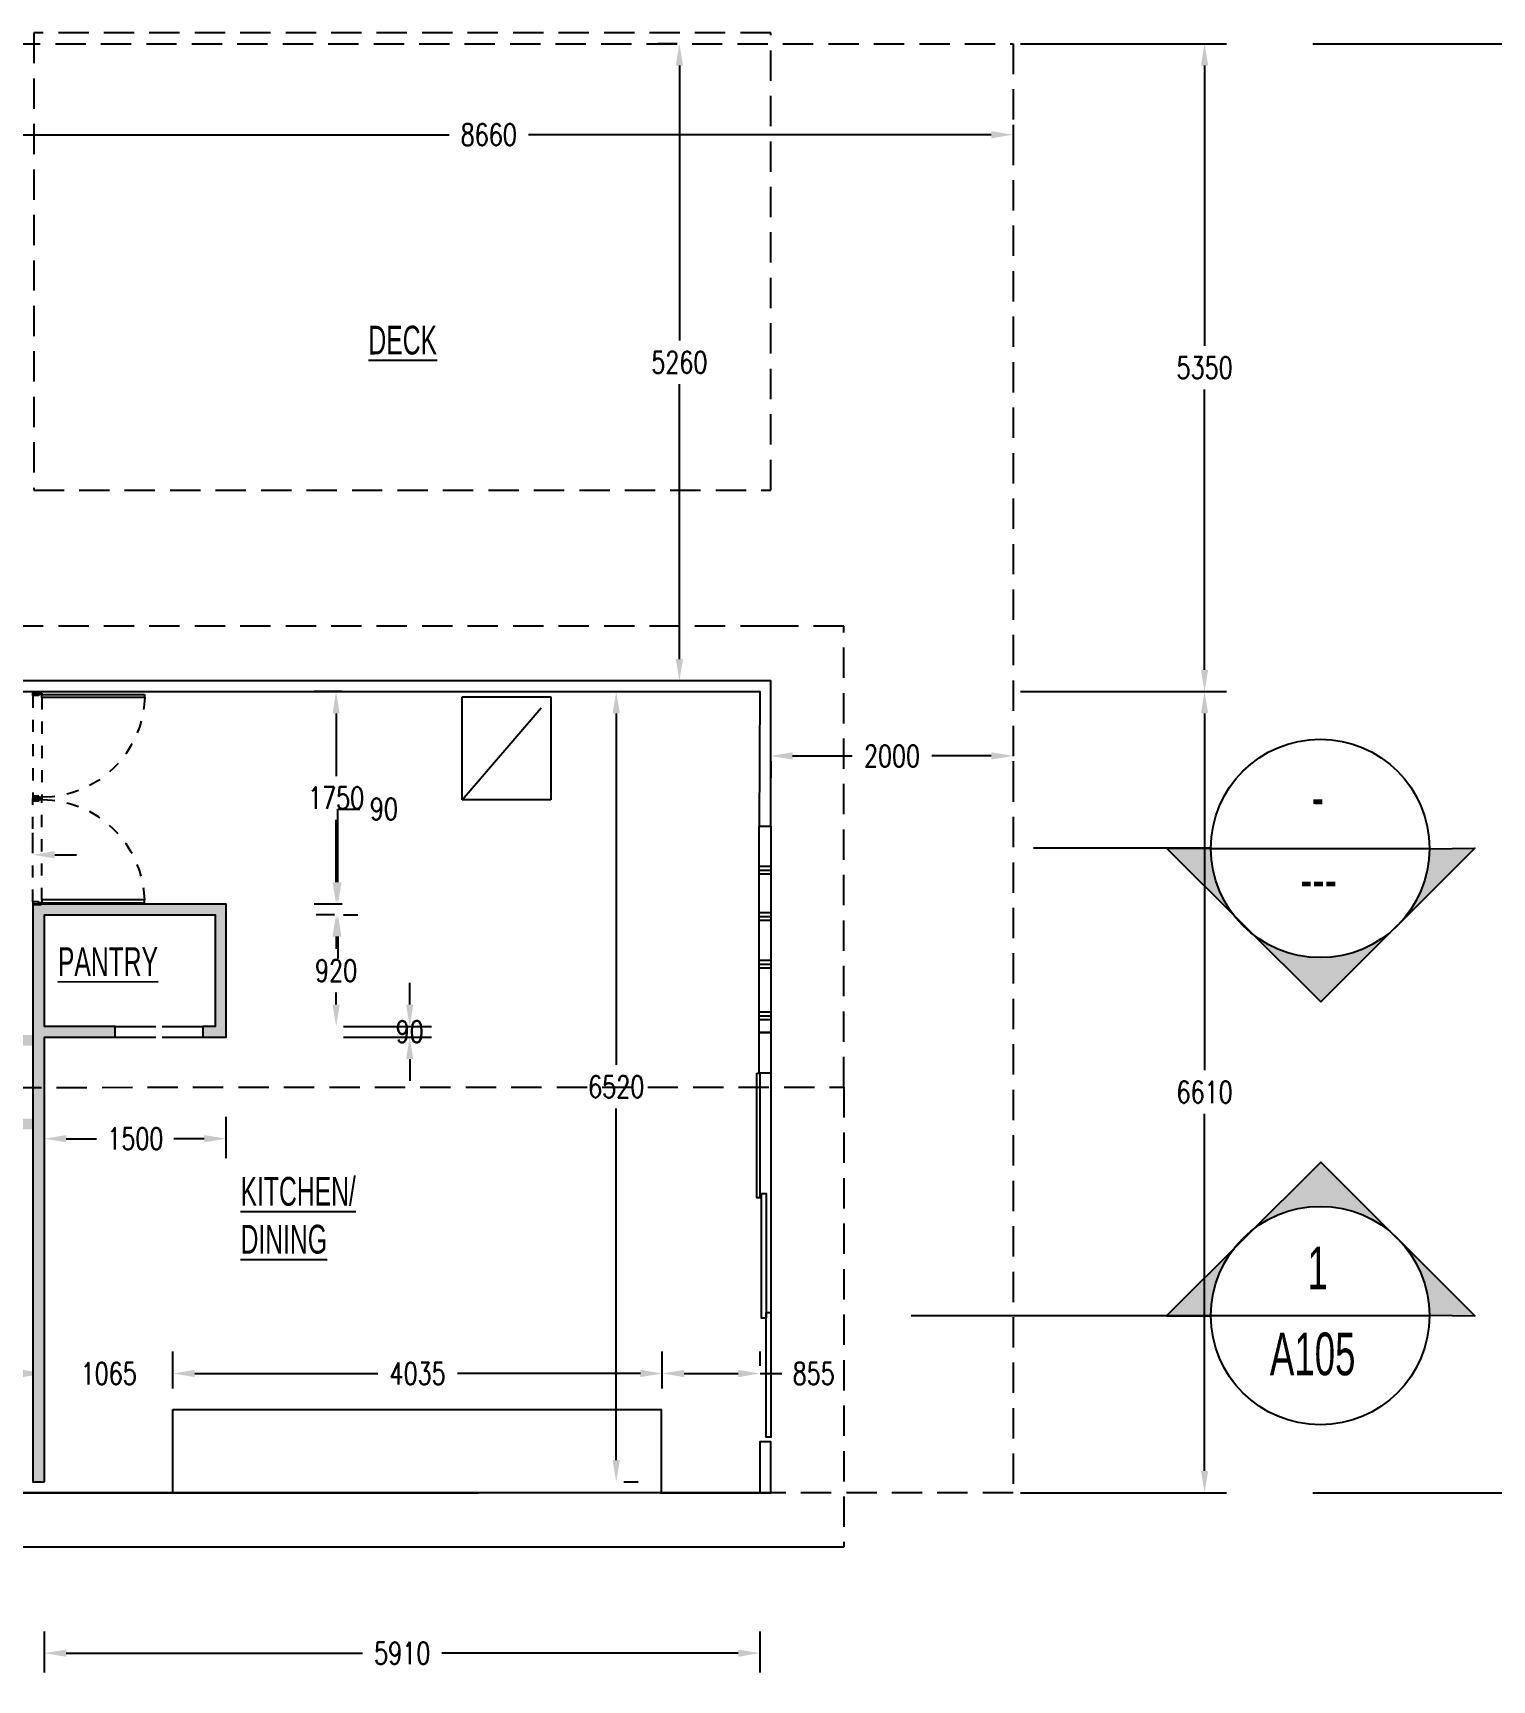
# Model space of a CAD drawing. Header units: inches. Extents: x 26998 to 46838, y -509 to 4343.
# Drawn here: x 38023.27 to 38035.31, y 897.44 to 911.02 of the extents above; entities that cross this region are included whole.
import ezdxf

# ---------------------------------------------------------------- set-up
doc = ezdxf.new("R2010")
doc.units = ezdxf.units.IN
doc.header["$LTSCALE"] = 0.5
doc.header["$MEASUREMENT"] = 0
for name, pattern in [('ACAD_ISO08W100', [36, 24, -3, 6, -3]), ('DASHED', [0.75, 0.5, -0.25]), ('HIDDEN2', [0.1875, 0.125, -0.0625]), ('HIDDEN4', [0.09375, 0.0625, -0.03125]), ('JIS_02_2.0', [3, 2, -1])]:
    doc.linetypes.add(name, pattern=pattern)
doc.layers.get('Defpoints').update_dxf_attribs({"color": 140})
for name, color, linetype in [('A-MUROS', 1, 'Continuous'), ('NUEVO DIBUJO', 2, 'Continuous'), ('OP-PROY 1', 8, 'HIDDEN4'), ('OP-PROY 2', 1, 'HIDDEN4')]:
    doc.layers.add(name, color=color, linetype=linetype)
doc.styles.get("Standard").update_dxf_attribs({"font": 'romans.shx', "width": 0.75})
doc.dimstyles.get("Standard").update_dxf_attribs({"dimtxt": 0.18, "dimasz": 0.18, "dimexe": 0.18, "dimexo": 0.0625, "dimgap": 0.09, "dimtad": 0, "dimtih": 1, "dimtoh": 1, "dimdec": 4, "dimzin": 0, "dimdsep": 46, "dimtxsty": 'Standard', "dimcen": 0.09, "dimadec": 0, "dimazin": 0, "dimtfac": 1, "dimtdec": 4, "dimtofl": 0, "dimtmove": 0, "dimatfit": 3, "dimfxl": 1, "dimtolj": 1, "dimtzin": 0, "dimarcsym": 0})

# ---------------------------------------------------------------- blocks, each defined once
blk = doc.blocks.new('*D444')
at = {"layer": 'Defpoints', "color": 0, "transparency": 16777216}
for p in [(38022.407, 904.244), (38023.275, 904.244), (38023.275, 904.244)]:
    blk.add_point(p, dxfattribs=at)
at = {"layer": 'NUEVO DIBUJO', "color": 0, "lineweight": -2, "transparency": 16777216}
for p, q in [((38022.407, 904.307), (38022.407, 904.424)), ((38023.275, 904.307), (38023.275, 904.424)), ((38022.227, 904.244), (38022.047, 904.244)), ((38023.455, 904.244), (38023.635, 904.244))]:
    blk.add_line(p, q, dxfattribs=at)
at = {"layer": 'NUEVO DIBUJO', "color": 0, "transparency": 16777216}
for points in [[(38022.227, 904.274), (38022.227, 904.214), (38022.407, 904.244)], [(38023.455, 904.274), (38023.455, 904.214), (38023.275, 904.244)]]:
    blk.add_solid(points, dxfattribs=at)
at = {"layer": 'NUEVO DIBUJO', "color": 0, "transparency": 16777216, "insert": (38022.945, 904.244), "char_height": 0.18, "attachment_point": 5}
blk.add_mtext('\\A1;705', dxfattribs=at)
blk = doc.blocks.new('*D469')
at = {"layer": 'Defpoints', "color": 0, "transparency": 16777216}
for p in [(38029.271, 897.661), (38023.37, 897.439), (38029.271, 897.439)]:
    blk.add_point(p, dxfattribs=at)
at = {"layer": 'NUEVO DIBUJO', "color": 0, "lineweight": -2, "transparency": 16777216}
for p, q in [((38023.37, 897.502), (38023.37, 897.841)), ((38029.271, 897.502), (38029.271, 897.841)), ((38023.55, 897.661), (38025.992, 897.661)), ((38029.091, 897.661), (38026.648, 897.661))]:
    blk.add_line(p, q, dxfattribs=at)
at = {"layer": 'NUEVO DIBUJO', "color": 0, "transparency": 16777216}
for points in [[(38023.55, 897.691), (38023.55, 897.631), (38023.37, 897.661)], [(38029.091, 897.691), (38029.091, 897.631), (38029.271, 897.661)]]:
    blk.add_solid(points, dxfattribs=at)
at = {"layer": 'NUEVO DIBUJO', "color": 0, "transparency": 16777216, "insert": (38026.32, 897.661), "char_height": 0.18, "attachment_point": 5}
blk.add_mtext('\\A1;5910', dxfattribs=at)
blk = doc.blocks.new('*D470')
at = {"layer": 'Defpoints', "color": 0, "transparency": 16777216}
for p in [(38028.465, 899.967), (38029.271, 899.967), (38029.271, 899.967)]:
    blk.add_point(p, dxfattribs=at)
at = {"layer": 'NUEVO DIBUJO', "color": 0, "lineweight": -2, "transparency": 16777216}
for p, q in [((38028.465, 900.03), (38028.465, 900.147)), ((38029.271, 900.03), (38029.271, 900.147)), ((38028.645, 899.967), (38029.091, 899.967)), ((38029.271, 899.967), (38029.451, 899.967))]:
    blk.add_line(p, q, dxfattribs=at)
at = {"layer": 'NUEVO DIBUJO', "color": 0, "transparency": 16777216}
for points in [[(38028.645, 899.997), (38028.645, 899.937), (38028.465, 899.967)], [(38029.091, 899.997), (38029.091, 899.937), (38029.271, 899.967)]]:
    blk.add_solid(points, dxfattribs=at)
at = {"layer": 'NUEVO DIBUJO', "color": 0, "transparency": 16777216, "insert": (38029.714, 899.967), "char_height": 0.18, "attachment_point": 5}
blk.add_mtext('\\A1;855', dxfattribs=at)
blk = doc.blocks.new('*D471')
at = {"layer": 'Defpoints', "color": 0, "transparency": 16777216}
for p in [(38023.37, 899.967), (38024.429, 899.967), (38024.429, 899.967)]:
    blk.add_point(p, dxfattribs=at)
at = {"layer": 'NUEVO DIBUJO', "color": 0, "lineweight": -2, "transparency": 16777216}
for p, q in [((38023.37, 900.03), (38023.37, 900.147)), ((38024.429, 900.03), (38024.429, 900.147)), ((38023.19, 899.967), (38023.01, 899.967)), ((38024.609, 899.967), (38024.789, 899.967))]:
    blk.add_line(p, q, dxfattribs=at)
at = {"layer": 'NUEVO DIBUJO', "color": 0, "transparency": 16777216}
for points in [[(38023.19, 899.997), (38023.19, 899.937), (38023.37, 899.967)], [(38024.609, 899.997), (38024.609, 899.937), (38024.429, 899.967)]]:
    blk.add_solid(points, dxfattribs=at)
at = {"layer": 'NUEVO DIBUJO', "color": 0, "transparency": 16777216, "insert": (38023.9, 899.967), "char_height": 0.18, "attachment_point": 5}
blk.add_mtext('\\A1;1065', dxfattribs=at)
blk = doc.blocks.new('*D472')
at = {"layer": 'Defpoints', "color": 0, "transparency": 16777216}
for p in [(38028.465, 899.967), (38024.429, 899.78), (38028.465, 899.78)]:
    blk.add_point(p, dxfattribs=at)
at = {"layer": 'NUEVO DIBUJO', "color": 0, "lineweight": -2, "transparency": 16777216}
for p, q in [((38024.429, 899.843), (38024.429, 900.147)), ((38028.465, 899.843), (38028.465, 900.147)), ((38024.609, 899.967), (38026.119, 899.967)), ((38028.285, 899.967), (38026.775, 899.967))]:
    blk.add_line(p, q, dxfattribs=at)
at = {"layer": 'NUEVO DIBUJO', "color": 0, "transparency": 16777216}
for points in [[(38024.609, 899.997), (38024.609, 899.937), (38024.429, 899.967)], [(38028.285, 899.997), (38028.285, 899.937), (38028.465, 899.967)]]:
    blk.add_solid(points, dxfattribs=at)
at = {"layer": 'NUEVO DIBUJO', "color": 0, "transparency": 16777216, "insert": (38026.447, 899.967), "char_height": 0.18, "attachment_point": 5}
blk.add_mtext('\\A1;4035', dxfattribs=at)
blk = doc.blocks.new('*D473')
at = {"layer": 'Defpoints', "color": 0, "transparency": 16777216}
for p in [(38024.867, 901.903), (38023.37, 901.681), (38024.867, 901.681)]:
    blk.add_point(p, dxfattribs=at)
at = {"layer": 'NUEVO DIBUJO', "color": 0, "lineweight": -2, "transparency": 16777216}
for p, q in [((38023.37, 901.743), (38023.37, 902.083)), ((38024.867, 901.743), (38024.867, 902.083)), ((38023.55, 901.903), (38023.8, 901.903)), ((38024.687, 901.903), (38024.437, 901.903))]:
    blk.add_line(p, q, dxfattribs=at)
at = {"layer": 'NUEVO DIBUJO', "color": 0, "transparency": 16777216}
for points in [[(38023.55, 901.933), (38023.55, 901.873), (38023.37, 901.903)], [(38024.687, 901.933), (38024.687, 901.873), (38024.867, 901.903)]]:
    blk.add_solid(points, dxfattribs=at)
at = {"layer": 'NUEVO DIBUJO', "color": 0, "transparency": 16777216, "insert": (38024.119, 901.903), "char_height": 0.18, "attachment_point": 5}
blk.add_mtext('\\A1;1500', dxfattribs=at)
blk = doc.blocks.new('*D474')
at = {"layer": 'Defpoints', "color": 0, "transparency": 16777216}
for p in [(38028.084, 905.589), (38028.085, 905.589), (38028.084, 899.073)]:
    blk.add_point(p, dxfattribs=at)
at = {"layer": 'NUEVO DIBUJO', "color": 0, "lineweight": -2, "transparency": 16777216}
for p, q in [((38028.147, 905.589), (38028.265, 905.589)), ((38028.085, 905.409), (38028.085, 902.511)), ((38028.085, 899.253), (38028.085, 902.151)), ((38028.147, 899.073), (38028.265, 899.073))]:
    blk.add_line(p, q, dxfattribs=at)
at = {"layer": 'NUEVO DIBUJO', "color": 0, "transparency": 16777216}
for points in [[(38028.055, 905.409), (38028.115, 905.409), (38028.085, 905.589)], [(38028.055, 899.253), (38028.115, 899.253), (38028.085, 899.073)]]:
    blk.add_solid(points, dxfattribs=at)
at = {"layer": 'NUEVO DIBUJO', "color": 0, "transparency": 16777216, "insert": (38028.085, 902.331), "char_height": 0.18, "attachment_point": 5}
blk.add_mtext('\\A1;6520', dxfattribs=at)
blk = doc.blocks.new('*D475')
at = {"layer": 'Defpoints', "color": 0, "transparency": 16777216}
for p in [(38025.775, 905.589), (38025.889, 905.589), (38025.889, 903.838)]:
    blk.add_point(p, dxfattribs=at)
at = {"layer": 'NUEVO DIBUJO', "color": 0, "lineweight": -2, "transparency": 16777216}
for p, q in [((38025.826, 905.589), (38025.595, 905.589)), ((38025.775, 905.409), (38025.775, 904.893)), ((38025.775, 904.018), (38025.775, 904.533)), ((38025.826, 903.838), (38025.595, 903.838))]:
    blk.add_line(p, q, dxfattribs=at)
at = {"layer": 'NUEVO DIBUJO', "color": 0, "transparency": 16777216}
for points in [[(38025.745, 905.409), (38025.805, 905.409), (38025.775, 905.589)], [(38025.745, 904.018), (38025.805, 904.018), (38025.775, 903.838)]]:
    blk.add_solid(points, dxfattribs=at)
at = {"layer": 'NUEVO DIBUJO', "color": 0, "transparency": 16777216, "insert": (38025.775, 904.713), "char_height": 0.18, "attachment_point": 5}
blk.add_mtext('\\A1;1750', dxfattribs=at)
blk = doc.blocks.new('*D476')
at = {"layer": 'Defpoints', "color": 0, "transparency": 16777216}
for p in [(38025.824, 903.838), (38025.79, 903.749), (38025.824, 903.749)]:
    blk.add_point(p, dxfattribs=at)
at = {"layer": 'NUEVO DIBUJO', "color": 0, "lineweight": -2, "transparency": 16777216}
for p, q in [((38025.79, 904.018), (38025.79, 904.621)), ((38025.79, 904.621), (38025.97, 904.621)), ((38025.762, 903.838), (38025.61, 903.838)), ((38025.762, 903.749), (38025.61, 903.749)), ((38025.79, 903.569), (38025.79, 903.389))]:
    blk.add_line(p, q, dxfattribs=at)
at = {"layer": 'NUEVO DIBUJO', "color": 0, "transparency": 16777216}
for points in [[(38025.76, 904.018), (38025.82, 904.018), (38025.79, 903.838)], [(38025.76, 903.569), (38025.82, 903.569), (38025.79, 903.749)]]:
    blk.add_solid(points, dxfattribs=at)
at = {"layer": 'NUEVO DIBUJO', "color": 0, "transparency": 16777216, "insert": (38026.169, 904.621), "char_height": 0.18, "attachment_point": 5}
blk.add_mtext('\\A1;90', dxfattribs=at)
blk = doc.blocks.new('*D483')
at = {"layer": 'Defpoints', "color": 0, "transparency": 16777216}
for p in [(38025.775, 903.749), (38025.775, 902.829), (38025.775, 902.829)]:
    blk.add_point(p, dxfattribs=at)
at = {"layer": 'NUEVO DIBUJO', "color": 0, "lineweight": -2, "transparency": 16777216}
for p, q in [((38025.837, 903.749), (38025.955, 903.749)), ((38025.775, 903.569), (38025.775, 903.469)), ((38025.775, 903.009), (38025.775, 903.109)), ((38025.837, 902.829), (38025.955, 902.829))]:
    blk.add_line(p, q, dxfattribs=at)
at = {"layer": 'NUEVO DIBUJO', "color": 0, "transparency": 16777216}
for points in [[(38025.745, 903.569), (38025.805, 903.569), (38025.775, 903.749)], [(38025.745, 903.009), (38025.805, 903.009), (38025.775, 902.829)]]:
    blk.add_solid(points, dxfattribs=at)
at = {"layer": 'NUEVO DIBUJO', "color": 0, "transparency": 16777216, "insert": (38025.775, 903.289), "char_height": 0.18, "attachment_point": 5}
blk.add_mtext('\\A1;920', dxfattribs=at)
blk = doc.blocks.new('*D484')
at = {"layer": 'Defpoints', "color": 0, "transparency": 16777216}
for p in [(38025.775, 902.829), (38025.775, 902.74), (38026.382, 902.74)]:
    blk.add_point(p, dxfattribs=at)
at = {"layer": 'NUEVO DIBUJO', "color": 0, "lineweight": -2, "transparency": 16777216}
for p, q in [((38026.382, 903.009), (38026.382, 903.189)), ((38025.837, 902.829), (38026.562, 902.829)), ((38025.837, 902.74), (38026.562, 902.74)), ((38026.382, 902.56), (38026.382, 902.38))]:
    blk.add_line(p, q, dxfattribs=at)
at = {"layer": 'NUEVO DIBUJO', "color": 0, "transparency": 16777216}
for points in [[(38026.352, 903.009), (38026.412, 903.009), (38026.382, 902.829)], [(38026.352, 902.56), (38026.412, 902.56), (38026.382, 902.74)]]:
    blk.add_solid(points, dxfattribs=at)
at = {"layer": 'NUEVO DIBUJO', "color": 0, "transparency": 16777216, "insert": (38026.382, 902.785), "char_height": 0.18, "attachment_point": 5}
blk.add_mtext('\\A1;90', dxfattribs=at)
blk = doc.blocks.new('P-0')
for points in [[(-0.014, 1.259), (-0.047, 1.259), (-0.047, 0.1), (-0.014, 0.1)], [(-1.194, 0.01), (-1.188, 0.01), (-1.188, 0.09), (-1.194, 0.09)], [(-1.188, 0.1), (-1.174, 0.1), (-1.174, 0.062), (-1.161, 0.062), (-1.161, 0.016), (-1.161, 0), (-1.188, 0)], [(0, 0.1), (-0.014, 0.1), (-0.014, 0.062), (-0.026, 0.062), (-0.026, 0.016), (-0.026, 0), (0, 0)], [(0, 0.01), (0.006, 0.01), (0.006, 0.09), (0, 0.09)]]:
    blk.add_lwpolyline(points, close=True)
at = {"layer": 'OP-PROY 1', "linetype": 'HIDDEN4'}
blk.add_arc((-0.013, 0.1), 1.16, 91.6414, 179.9839, dxfattribs=at)
at = {"layer": 'OP-PROY 2', "linetype": 'HIDDEN2'}
for p, q in [((-0.047, 0.1), (-1.174, 0.1)), ((-0.026, 0), (-1.161, 0))]:
    blk.add_line(p, q, dxfattribs=at)
blk = doc.blocks.new('*D525')
at = {"layer": 'Defpoints', "color": 0, "transparency": 16777216}
for p in [(38022.71, 910.326), (38031.358, 910.326), (38031.358, 910.181)]:
    blk.add_point(p, dxfattribs=at)
at = {"layer": 'NUEVO DIBUJO', "color": 0, "lineweight": -2, "transparency": 16777216}
for p, q in [((38022.71, 910.263), (38022.71, 910.001)), ((38031.358, 910.263), (38031.358, 910.001)), ((38022.89, 910.181), (38026.706, 910.181)), ((38031.178, 910.181), (38027.362, 910.181))]:
    blk.add_line(p, q, dxfattribs=at)
at = {"layer": 'NUEVO DIBUJO', "color": 0, "transparency": 16777216}
for points in [[(38022.89, 910.211), (38022.89, 910.151), (38022.71, 910.181)], [(38031.178, 910.211), (38031.178, 910.151), (38031.358, 910.181)]]:
    blk.add_solid(points, dxfattribs=at)
at = {"layer": 'NUEVO DIBUJO', "color": 0, "transparency": 16777216, "insert": (38027.034, 910.181), "char_height": 0.18, "attachment_point": 5}
blk.add_mtext('\\A1;8660', dxfattribs=at)
blk = doc.blocks.new('*D526')
at = {"layer": 'Defpoints', "color": 0, "transparency": 16777216}
for p in [(38028.606, 910.931), (38028.652, 910.931), (38028.652, 905.678)]:
    blk.add_point(p, dxfattribs=at)
at = {"layer": 'NUEVO DIBUJO', "color": 0, "lineweight": -2, "transparency": 16777216}
for p, q in [((38028.589, 910.931), (38028.426, 910.931)), ((38028.606, 910.751), (38028.606, 908.485)), ((38028.606, 905.858), (38028.606, 908.125)), ((38028.589, 905.678), (38028.426, 905.678))]:
    blk.add_line(p, q, dxfattribs=at)
at = {"layer": 'NUEVO DIBUJO', "color": 0, "transparency": 16777216}
for points in [[(38028.576, 910.751), (38028.636, 910.751), (38028.606, 910.931)], [(38028.576, 905.858), (38028.636, 905.858), (38028.606, 905.678)]]:
    blk.add_solid(points, dxfattribs=at)
at = {"layer": 'NUEVO DIBUJO', "color": 0, "transparency": 16777216, "insert": (38028.606, 908.305), "char_height": 0.18, "attachment_point": 5}
blk.add_mtext('\\A1;5260', dxfattribs=at)
blk = doc.blocks.new('*D527')
at = {"layer": 'Defpoints', "color": 0, "transparency": 16777216}
for p in [(38029.359, 905.078), (38031.358, 905.078), (38031.358, 905.059)]:
    blk.add_point(p, dxfattribs=at)
at = {"layer": 'NUEVO DIBUJO', "color": 0, "lineweight": -2, "transparency": 16777216}
for p, q in [((38029.539, 905.059), (38030.031, 905.059)), ((38031.178, 905.059), (38030.687, 905.059)), ((38029.359, 905.016), (38029.359, 904.879)), ((38031.358, 905.016), (38031.358, 904.879))]:
    blk.add_line(p, q, dxfattribs=at)
at = {"layer": 'NUEVO DIBUJO', "color": 0, "transparency": 16777216}
for points in [[(38029.539, 905.089), (38029.539, 905.029), (38029.359, 905.059)], [(38031.178, 905.089), (38031.178, 905.029), (38031.358, 905.059)]]:
    blk.add_solid(points, dxfattribs=at)
at = {"layer": 'NUEVO DIBUJO', "color": 0, "transparency": 16777216, "insert": (38030.359, 905.059), "char_height": 0.18, "attachment_point": 5}
blk.add_mtext('\\A1;2000', dxfattribs=at)
blk = doc.blocks.new('*D510')
at = {"layer": 'Defpoints', "color": 0, "transparency": 16777216}
for p in [(38031.358, 905.589), (38032.937, 905.589), (38031.358, 898.984)]:
    blk.add_point(p, dxfattribs=at)
at = {"layer": 'NUEVO DIBUJO', "color": 0, "lineweight": -2, "transparency": 16777216}
for p, q in [((38031.42, 905.589), (38033.117, 905.589)), ((38032.937, 905.409), (38032.937, 902.467)), ((38032.937, 899.164), (38032.937, 902.107)), ((38031.42, 898.984), (38033.117, 898.984))]:
    blk.add_line(p, q, dxfattribs=at)
at = {"layer": 'NUEVO DIBUJO', "color": 0, "transparency": 16777216}
for points in [[(38032.907, 905.409), (38032.967, 905.409), (38032.937, 905.589)], [(38032.907, 899.164), (38032.967, 899.164), (38032.937, 898.984)]]:
    blk.add_solid(points, dxfattribs=at)
at = {"layer": 'NUEVO DIBUJO', "color": 0, "transparency": 16777216, "insert": (38032.937, 902.287), "char_height": 0.18, "attachment_point": 5}
blk.add_mtext('\\A1;6610', dxfattribs=at)
blk = doc.blocks.new('*D511')
at = {"layer": 'Defpoints', "color": 0, "transparency": 16777216}
for p in [(38031.358, 910.931), (38032.937, 910.931), (38031.358, 905.589)]:
    blk.add_point(p, dxfattribs=at)
at = {"layer": 'NUEVO DIBUJO', "color": 0, "lineweight": -2, "transparency": 16777216}
for p, q in [((38031.42, 910.931), (38033.117, 910.931)), ((38032.937, 910.751), (38032.937, 908.44)), ((38032.937, 905.769), (38032.937, 908.08)), ((38031.42, 905.589), (38033.117, 905.589))]:
    blk.add_line(p, q, dxfattribs=at)
at = {"layer": 'NUEVO DIBUJO', "color": 0, "transparency": 16777216}
for points in [[(38032.907, 910.751), (38032.967, 910.751), (38032.937, 910.931)], [(38032.907, 905.769), (38032.967, 905.769), (38032.937, 905.589)]]:
    blk.add_solid(points, dxfattribs=at)
at = {"layer": 'NUEVO DIBUJO', "color": 0, "transparency": 16777216, "insert": (38032.937, 908.26), "char_height": 0.18, "attachment_point": 5}
blk.add_mtext('\\A1;5350', dxfattribs=at)
blk = doc.blocks.new('*D434')
at = {"layer": 'Defpoints', "color": 0, "transparency": 16777216}
for p in [(38033.769, 910.931), (38035.925, 910.931), (38033.769, 898.984)]:
    blk.add_point(p, dxfattribs=at)
at = {"layer": 'NUEVO DIBUJO', "color": 0, "lineweight": -2, "transparency": 16777216}
for p, q in [((38033.831, 910.931), (38036.105, 910.931)), ((38035.925, 910.751), (38035.925, 905.138)), ((38035.925, 899.164), (38035.925, 904.778)), ((38033.831, 898.984), (38036.105, 898.984))]:
    blk.add_line(p, q, dxfattribs=at)
at = {"layer": 'NUEVO DIBUJO', "color": 0, "transparency": 16777216}
for points in [[(38035.895, 910.751), (38035.955, 910.751), (38035.925, 910.931)], [(38035.895, 899.164), (38035.955, 899.164), (38035.925, 898.984)]]:
    blk.add_solid(points, dxfattribs=at)
at = {"layer": 'NUEVO DIBUJO', "color": 0, "transparency": 16777216, "insert": (38035.925, 904.958), "char_height": 0.18, "attachment_point": 5}
blk.add_mtext('\\A1;12050', dxfattribs=at)

msp = doc.modelspace()

# ---------------------------------------------------------------- hatches: boundary and pattern name
at = {"layer": 'A-MUROS'}
h = msp.add_hatch(color=256, dxfattribs=at)
h.dxf.hatch_style = 1
h.paths.add_polyline_path([(38023.3699156, 899.0730025), (38023.3699156, 902.7401851), (38023.9535354, 902.7401851), (38023.9535354, 902.829062), (38023.3699156, 902.829062), (38023.3699156, 903.7491549), (38024.7784566, 903.7491549), (38024.7784566, 902.829062), (38024.6768403, 902.829062), (38024.6768403, 902.7401851), (38024.8673335, 902.7401851), (38024.8673335, 903.8378819), (38023.2747439, 903.8378819), (38023.2747439, 899.0730025)])
edge = h.paths.add_edge_path()
edge.add_line((38023.2747439, 902.6703426), (38021.3713101, 902.6703426))
edge.add_line((38021.3713101, 902.6703426), (38021.3713101, 902.0676885))
edge.add_line((38021.3713101, 902.0676885), (38023.2747439, 902.0676885))
edge.add_line((38023.2747439, 902.0676885), (38023.2747439, 901.9789615))
edge.add_line((38023.2747439, 901.9789615), (38021.2759885, 901.9789615))
edge.add_line((38021.2759885, 901.9789615), (38021.2759885, 902.6703426))
edge.add_line((38021.2759885, 902.6703426), (38021.1556375, 902.6703426))
edge.add_line((38021.1556375, 902.6703426), (38021.1556375, 902.7592195))
edge.add_line((38021.1556375, 902.7592195), (38023.2747439, 902.7592195))
at = {"layer": 'NUEVO DIBUJO'}
h = msp.add_hatch(color=3, dxfattribs=at)
h.dxf.hatch_style = 1
h.paths.add_polyline_path([(38034.5623128, 903.6959956), (38035.1661331, 904.299745), (38034.7917201, 904.2934498, -0.183582479)])
h.paths.add_polyline_path([(38033.3457294, 903.5793311), (38033.8969781, 903.0307391), (38034.4913555, 903.6250466, -0.3592237821)])
h.paths.add_polyline_path([(38032.9899447, 904.299745), (38032.6218266, 904.299745), (38033.1762078, 903.7480356, -0.1660457928)])
h = msp.add_hatch(color=3, dxfattribs=at)
h.dxf.hatch_style = 1
h.paths.add_polyline_path([(38034.7917201, 900.4475016), (38035.1661331, 900.4412064), (38034.5623128, 901.0449558, -0.183582479)])
h.paths.add_polyline_path([(38034.4913555, 901.1159048), (38033.8969781, 901.7102123), (38033.3457294, 901.1616203, -0.3592237821)])
h.paths.add_polyline_path([(38033.1762078, 900.9929158), (38032.6218266, 900.4412064), (38032.9899447, 900.4412064, -0.1660457928)])

# ---------------------------------------------------------------- linework, layer by layer
at = {"color": 2}
msp.add_line((38032.9899237, 904.299745), (38031.5253043, 904.299745), dxfattribs=at)
at = {"color": 0}
for p, q in [((38032.9899237, 904.299745), (38032.6218266, 904.299745)), ((38032.9899237, 904.299745), (38032.6218266, 904.299745)), ((38034.7917412, 904.2934502), (38034.7917412, 904.2934502)), ((38032.9899237, 900.4412064), (38032.6218266, 900.4412064)), ((38032.9899237, 900.4412064), (38032.6218266, 900.4412064))]:
    msp.add_line(p, q, dxfattribs=at)
at = {"color": 3}
for p, q in [((38032.9899392, 904.2965976), (38034.7917256, 904.2965976)), ((38032.9899237, 900.4412064), (38030.5171135, 900.4412064)), ((38032.9899392, 900.4443538), (38034.7917256, 900.4443538)), ((38034.7917412, 900.4475012), (38034.7917412, 900.4475012))]:
    msp.add_line(p, q, dxfattribs=at)
for points in [[(38034.7917412, 904.2934502), (38035.1661331, 904.299745), (38033.8969781, 903.0307391), (38032.6218266, 904.299745), (38032.99609, 904.299745)], [(38034.7917412, 900.4475012), (38035.1661331, 900.4412064), (38033.8969781, 901.7102123), (38032.6218266, 900.4412064), (38032.99609, 900.4412064)]]:
    msp.add_lwpolyline(points, dxfattribs=at)
for centre in [(38033.8908324, 904.2965976), (38033.8908324, 900.4443538)]:
    msp.add_circle(centre, 0.9008932, dxfattribs=at)
at = {"layer": 'A-MUROS', "color": 4}
for p, q in [((38029.3594373, 904.4786047), (38029.3594373, 900.468804)), ((38029.2642657, 904.1178914), (38029.3594373, 904.1178914)), ((38029.2642657, 903.7348717), (38029.3594373, 903.7348717)), ((38029.2642657, 903.3429435), (38029.3594373, 903.3429435)), ((38029.2642657, 902.9153857), (38029.3594373, 902.9153857))]:
    msp.add_line(p, q, dxfattribs=at)
at = {"layer": 'A-MUROS'}
for points in [[(38022.6148369, 905.8237479), (38022.6148369, 905.5888912), (38029.2707104, 905.5888912), (38029.2642657, 904.4786047), (38029.3594373, 904.4786047), (38029.3594373, 905.677768), (38022.7100086, 905.677768), (38022.7100086, 905.8237479), (38022.6148369, 905.8237479)], [(38023.3699156, 899.0730025), (38023.3699156, 902.7401851), (38023.9535354, 902.7401851), (38023.9535354, 902.829062), (38023.3699156, 902.829062), (38023.3699156, 903.7491549), (38024.7784566, 903.7491549), (38024.7784566, 902.829062), (38024.6768403, 902.829062), (38024.6768403, 902.7401851), (38024.8673335, 902.7401851), (38024.8673335, 903.8378819), (38023.2747439, 903.8378819), (38023.2747439, 899.0730025), (38023.3699156, 899.0730025)], [(38029.3594373, 898.9841257), (38029.3594373, 899.4027312), (38029.2707104, 899.4027312), (38029.2707104, 898.9841257)]]:
    msp.add_lwpolyline(points, dxfattribs=at)
at = {"layer": 'A-MUROS', "color": 4}
for points in [[(38029.2642657, 904.4786047), (38029.3594373, 904.4786047), (38029.3594373, 902.7782538), (38029.2642657, 902.7782538)], [(38029.2642657, 904.1508719), (38029.3594373, 904.1508719), (38029.3594373, 904.084911), (38029.2642657, 904.084911)], [(38029.2642657, 903.7678521), (38029.3594373, 903.7678521), (38029.3594373, 903.7018912), (38029.2642657, 903.7018912)], [(38029.2642657, 903.375924), (38029.3594373, 903.375924), (38029.3594373, 903.3099631), (38029.2642657, 903.3099631)], [(38029.2642657, 902.9483661), (38029.3594373, 902.9483661), (38029.3594373, 902.8824053), (38029.2642657, 902.8824053)]]:
    msp.add_lwpolyline(points, close=True, dxfattribs=at)
at = {"layer": 'A-MUROS'}
for points in [[(38029.2642657, 902.7782538), (38029.3594373, 902.7782538), (38029.3594373, 902.4419305), (38029.2642657, 902.4419305)], [(38029.2452313, 902.4419305), (38029.2707104, 902.4419305), (38029.2707104, 901.4142261), (38029.2452313, 901.4142261)], [(38029.2833, 901.4522948), (38029.3212188, 901.4522948), (38029.3212188, 900.4242907), (38029.2833, 900.4242907)], [(38029.3212188, 900.468804), (38029.3594373, 900.468804), (38029.3594373, 899.4409498), (38029.3212188, 899.4409498)]]:
    msp.add_lwpolyline(points, close=True, dxfattribs=at)
at = {"layer": 'NUEVO DIBUJO', "color": 2, "linetype": 'DASHED'}
for p, q in [((38029.3594373, 906.1284472), (38023.1542431, 906.1284472)), ((38029.9620915, 906.1284472), (38029.3594373, 906.1284472)), ((38029.9620915, 902.3277245), (38029.9620915, 906.1284472)), ((38019.719468, 902.3256258), (38029.9620915, 902.3277245)), ((38029.9620915, 902.3277245), (38029.9620915, 898.5337462))]:
    msp.add_line(p, q, dxfattribs=at)
at = {"layer": 'NUEVO DIBUJO', "color": 2, "linetype": 'JIS_02_2.0'}
msp.add_line((38026.8143083, 904.6962384), (38027.5469237, 905.5475602), dxfattribs=at)
at = {"layer": 'NUEVO DIBUJO', "color": 2}
for p, q in [((38023.9535354, 902.829062), (38024.2893752, 902.829062)), ((38023.9535354, 902.7401851), (38024.2893752, 902.7401851)), ((38024.3410004, 902.829062), (38024.6768403, 902.829062)), ((38024.3410004, 902.7401851), (38024.6768403, 902.7401851))]:
    msp.add_line(p, q, dxfattribs=at)
at = {"layer": 'NUEVO DIBUJO', "color": 1, "linetype": 'ACAD_ISO08W100', "lineweight": 30}
msp.add_line((38014.9505032, 898.9841257), (38029.3594373, 898.9841257), dxfattribs=at)
at = {"layer": 'NUEVO DIBUJO', "color": 2, "linetype": 'ACAD_ISO08W100'}
msp.add_line((38029.9620915, 898.5337462), (38011.276831, 898.5337462), dxfattribs=at)
at = {"layer": 'NUEVO DIBUJO', "color": 2, "linetype": 'DASHED'}
msp.add_lwpolyline([(38023.2810387, 907.2513233), (38029.3594373, 907.2513233), (38029.3594373, 911.0202722), (38023.2810387, 911.0202722)], close=True, dxfattribs=at)
msp.add_lwpolyline([(38023.2810387, 907.2513233), (38029.3594373, 907.2513233), (38029.3594373, 911.0202722), (38023.2810387, 911.0202722)], close=True, dxfattribs=at)
msp.add_lwpolyline([(38022.7100086, 910.9313953), (38031.357893, 910.9313953), (38031.357893, 898.9841257), (38029.3594373, 898.9841257)], dxfattribs=at)
at = {"layer": 'NUEVO DIBUJO', "color": 2, "linetype": 'JIS_02_2.0'}
msp.add_lwpolyline([(38026.8143083, 905.5475602), (38027.5469237, 905.5475602), (38027.5469237, 904.6962384), (38026.8143083, 904.6962384)], close=True, dxfattribs=at)
at = {"layer": 'NUEVO DIBUJO', "color": 2}
msp.add_lwpolyline([(38024.4293939, 899.6693618), (38028.4552313, 899.6693618), (38028.4552313, 898.9841257), (38024.4293939, 898.9841257)], close=True, dxfattribs=at)

# ---------------------------------------------------------------- block references
at = {"yscale": 0.7315987342206418, "zscale": 0.7315987342206418, "rotation": 270}
for p, xscale in [((38023.2747439, 905.5759232), -0.7315987342206418), ((38023.2747439, 903.8378819), 0.7315987342206418)]:
    msp.add_blockref('P-0', p, dxfattribs=dict(at, xscale=xscale))

# ---------------------------------------------------------------- texts
at = {"layer": 'NUEVO DIBUJO', "linetype": 'ByBlock', "char_height": 0.237109014, "attachment_point": 1, "rotation": 0.05406191}
for s, width, insert in [('\\pxql;{\\fArial Narrow|b0|i0|c0|p34;\\LDECK}', 3.528696202, (38026.0413448, 908.6059861)), ('\\pxql;{\\fArial Narrow|b0|i0|c0|p34;\\LPANTRY}', 1.880817468, (38023.4802959, 903.4815533)), ('\\pxql;{\\fArial Narrow|b0|i0|c0|p34;\\LKITCHEN/\\PDINING}', 3.528696202, (38024.9869313, 901.5873087))]:
    msp.add_mtext_dynamic_manual_height_columns(s, width=width, gutter_width=1.1855451, heights=[0], dxfattribs=dict(at, insert=insert))
at = {"layer": 'NUEVO DIBUJO', "color": 3, "linetype": 'ByBlock', "char_height": 0.351519711, "attachment_point": 7, "rotation": 359.94593809}
for s, width, gutter_width, insert in [('{\\fArial Narrow|b0|i0|c0|p34;-}', 2.849665571, 1.1855451, (38033.8201703, 904.5455406)), ('{\\fArial Narrow|b0|i0|c0|p34;---}', 2.849665571, 1.1855451, (38033.7260319, 903.8673672)), ('{\\fArial Narrow|b0|i0|c0|p34;1}', 2.849665571, 1.1855451, (38033.7864997, 900.6620528)), ('{\\fArial Narrow|b0|i0|c0|p34;A105}', 4.224696479, 1.7575986, (38033.4758779, 899.9482062))]:
    msp.add_mtext_dynamic_manual_height_columns(s, width=width, gutter_width=gutter_width, heights=[0], dxfattribs=dict(at, insert=insert))

# ---------------------------------------------------------------- dimensions: what is measured, and where the dimension line sits
at = {"layer": 'NUEVO DIBUJO', "color": 2}
for base, p1, p2, text, picture, middle in [((38028.6060907, 910.9313953), (38028.6515814, 905.677768), (38028.6515814, 910.9313953), '5260', '*D526', (38028.6060907, 908.3045817)), ((38032.9366755, 910.9313953), (38031.357893, 905.5888912), (38031.357893, 910.9313953), '5350', '*D511', (38032.9366755, 908.2601432)), ((38035.9245009, 910.9313953), (38033.7687161, 898.9841257), (38033.7687161, 910.9313953), '12050', '*D434', (38035.9245009, 904.9577605)), ((38025.7745371, 905.5888912), (38025.888818, 903.8378819), (38025.888818, 905.5888912), '1750', '*D475', (38025.7745371, 904.7133865)), ((38028.084805, 905.5888912), (38028.0841367, 899.0730025), (38028.0841367, 905.5888912), '6520', '*D474', (38028.084805, 902.3309469)), ((38032.9366755, 905.5888912), (38031.357893, 898.9841257), (38031.357893, 905.5888912), '6610', '*D510', (38032.9366755, 902.2865084)), ((38025.7745371, 902.829062), (38025.7745371, 903.7491549), (38025.7745371, 902.829062), '920', '*D483', (38025.7745371, 903.2891085))]:
    dim = msp.add_linear_dim(base=base, p1=p1, p2=p2, angle=90, text=text, dimstyle='Standard', dxfattribs=at)
    dim.commit()
    dim.dimension.update_dxf_attribs({"geometry": picture, "text_midpoint": middle})
for base, p1, p2, text, picture, middle in [((38031.357893, 910.1805785), (38022.7100086, 910.3258676), (38031.357893, 910.3258676), '8660', '*D525', (38027.0339508, 910.1805785)), ((38031.357893, 905.0589696), (38029.3594373, 905.0781864), (38031.357893, 905.0781864), '2000', '*D527', (38030.3586652, 905.0589696)), ((38024.4293939, 899.9674666), (38023.3699156, 899.9674666), (38024.4293939, 899.9674666), '1065', '*D471', (38023.8996547, 899.9674666)), ((38028.4646736, 899.9674666), (38024.4293939, 899.7803455), (38028.4646736, 899.7803455), '4035', '*D472', (38026.4470337, 899.9674666)), ((38029.2707104, 899.9674666), (38028.4646736, 899.9674666), (38029.2707104, 899.9674666), '855', '*D470', (38029.7142818, 899.9674666)), ((38029.2707104, 897.6613881), (38023.3699156, 897.4392709), (38029.2707104, 897.4392709), '5910', '*D469', (38026.320313, 897.6613881))]:
    dim = msp.add_linear_dim(base=base, p1=p1, p2=p2, text=text, dimstyle='Standard', dxfattribs=at)
    dim.commit()
    dim.dimension.update_dxf_attribs({"geometry": picture, "text_midpoint": middle})
for base, p1, p2, picture, middle in [((38025.7897649, 903.7491549), (38025.8241082, 903.8378819), (38025.8241082, 903.7491549), '*D476', (38026.1690506, 904.620839)), ((38026.3821948, 902.7401851), (38025.7745371, 902.829062), (38025.7745371, 902.7401851), '*D484', (38026.3821948, 902.7846236))]:
    dim = msp.add_linear_dim(base=base, p1=p1, p2=p2, angle=90, text='90', dimstyle='Standard', dxfattribs=at)
    dim.commit()
    dim.dimension.update_dxf_attribs({"geometry": picture, "text_midpoint": middle, "dimtype": 160})
dim = msp.add_linear_dim(base=(38023.2747439, 904.2440477), p1=(38022.4067706, 904.2440477), p2=(38023.2747439, 904.2440477), text='705', dimstyle='Standard', dxfattribs=at)
dim.commit()
dim.dimension.update_dxf_attribs({"geometry": '*D444', "text_midpoint": (38022.9447904, 904.2440477), "dimtype": 160})
at = {"layer": 'NUEVO DIBUJO', "color": 1}
dim = msp.add_linear_dim(base=(38024.8673335, 901.9026742), p1=(38023.3699156, 901.6807069), p2=(38024.8673335, 901.6807069), text='1500', dimstyle='Standard', dxfattribs=at)
dim.commit()
dim.dimension.update_dxf_attribs({"geometry": '*D473', "text_midpoint": (38024.1186246, 901.9026742)})

doc.saveas('drawing.dxf')
